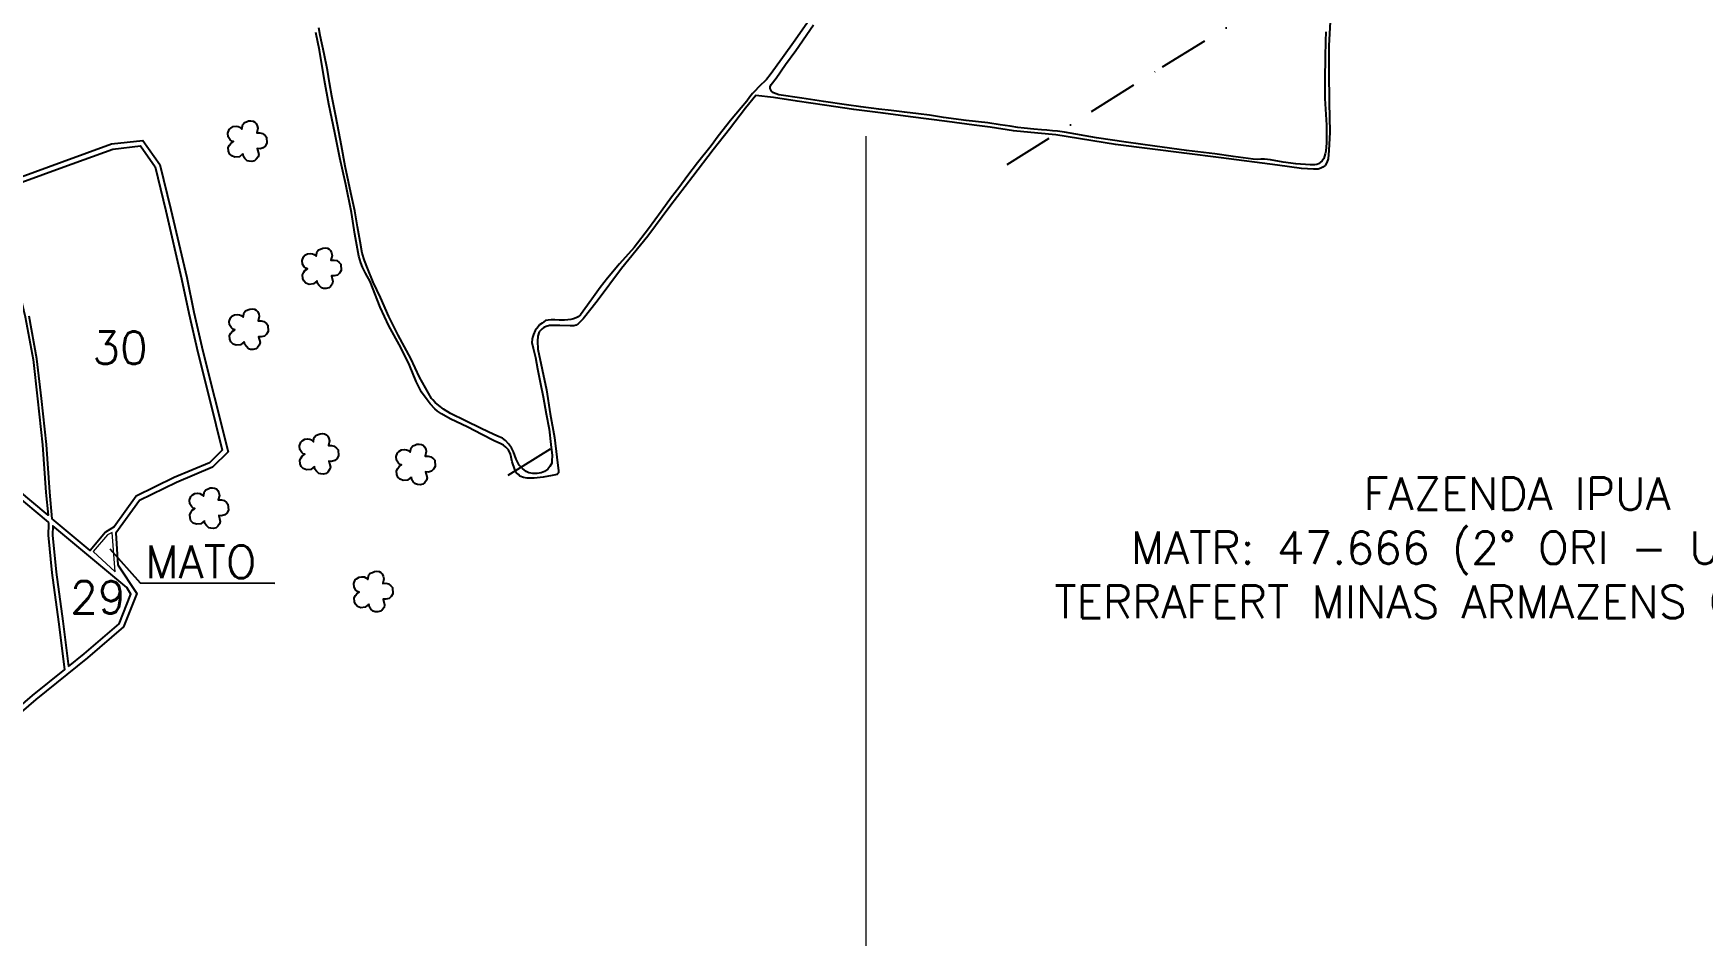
# Model space of a CAD drawing. Extents: x 716959 to 722209, y 7802738 to 7810162.
# Drawn here: x 719565 to 721239, y 7804609 to 7805513 of the extents above; entities that cross this region are included whole.
import ezdxf

# ---------------------------------------------------------------- set-up
doc = ezdxf.new("R2010")
doc.units = 0
doc.linetypes.add('CONTINUO', pattern=[0])
doc.linetypes.add('DASHDOT', pattern=[1, 0.5, -0.25, 0, -0.25])
for name, color, linetype in [('0114000441', 1, 'Continuous'), ('0114000441027', 5, 'Continuous'), ('0114000441028', 5, 'Continuous'), ('0114000441029', 5, 'Continuous'), ('0114000441030', 5, 'Continuous'), ('0114000441044', 5, 'Continuous'), ('0114000441045', 5, 'Continuous'), ('_SIMBOLO ARVORE', 118, 'Continuous'), ('REDE DE LUZ', 6, 'DASHDOT'), ('TEXTO', 7, 'Continuous'), ('TEXTO CONFRONTANTES', 7, 'Continuous'), ('TEXTO_NUN_TAL', 7, 'Continuous')]:
    doc.layers.add(name, color=color, linetype=linetype)
for name, color, linetype, lineweight in [('MALHA', 253, 'Continuous', 13), ('MATO', 3, 'Continuous', 0), ('TEXTO_DIVERSOS', 7, 'Continuous', 5)]:
    doc.layers.add(name, color=color, linetype=linetype, lineweight=lineweight)
doc.styles.add('ROMANS', font='romans', dxfattribs={"height": 0.2})
doc.styles.add('SIMPLEX', font='simplex', dxfattribs={"height": 0.2})

msp = doc.modelspace()

# ---------------------------------------------------------------- linework, layer by layer
at = {"layer": '0114000441'}
for points in [[(720865.7, 7805530.8), (720864.2, 7805501.1), (720864.1, 7805475), (720864.5, 7805443.9), (720865.1, 7805414.2), (720864.2, 7805395.8), (720863.5, 7805387.5), (720862.2, 7805383.7), (720860.4, 7805380.8), (720858.2, 7805379), (720855.9, 7805377.9), (720853.3, 7805377.1), (720848.8, 7805376.9), (720836.6, 7805377.8), (720812.7, 7805381), (720756.1, 7805388.5), (720718.9, 7805393.1), (720650.1, 7805401.8), (720590.3, 7805411.5), (720572.3, 7805413), (720548.1, 7805415.5), (720524.6, 7805419.1), (720508.6, 7805421.3), (720481.6, 7805424.8), (720444.6, 7805429.6), (720417.2, 7805433.1), (720388, 7805436.9), (720358.4, 7805441.3), (720331.2, 7805445.3), (720307.2, 7805449), (720289.7, 7805451), (720279.3, 7805438.3), (720263.3, 7805417.1), (720246.9, 7805396.6), (720226.5, 7805369.8), (720203.5, 7805339.5), (720181.3, 7805309.9), (720155.1, 7805277.6), (720130.5, 7805244.8), (720116.6, 7805227), (720111.7, 7805222), (720109.7, 7805220.6), (720107.3, 7805220.1), (720103.5, 7805220.1), (720093.1, 7805220.3), (720087, 7805220.5), (720082.7, 7805220.4), (720079.4, 7805219.5), (720077.1, 7805218.4), (720075.3, 7805217), (720073.8, 7805215.4), (720072.6, 7805213.9), (720071.2, 7805209.6), (720070.9, 7805204.7), (720071.2, 7805196.5), (720079.7, 7805155.9), (720083.5, 7805131.7), (720087.8, 7805108), (720090.1, 7805088.5), (720091.9, 7805074.7), (720091.8, 7805072.7), (720091.2, 7805071.9), (720090.4, 7805071.1), (720085.6, 7805069.9), (720076.6, 7805068.4), (720067.3, 7805067.3), (720060.5, 7805067.2), (720056.7, 7805068), (720053.2, 7805069.4), (720051.7, 7805070.9), (720049.7, 7805072.6), (720047.9, 7805075.9), (720045.5, 7805083.6), (720043.6, 7805091.4), (720041.6, 7805095.7), (720039, 7805098.3), (720036.7, 7805100.3), (720033.9, 7805101.6), (720027.5, 7805104.8), (720015.1, 7805111.2), (720000.9, 7805118.3), (719983.1, 7805126.8), (719974.5, 7805131.9), (719970.4, 7805134.5), (719967.9, 7805136.8), (719963.1, 7805141.8), (719960.1, 7805145.9), (719954.4, 7805153.6), (719949.3, 7805164.2), (719942.5, 7805180.6), (719933.9, 7805198.2), (719921.7, 7805220), (719913.2, 7805238.6), (719903, 7805264.3), (719898.5, 7805272.9), (719895.5, 7805278.7), (719893.7, 7805283.3), (719891.7, 7805289.9), (719887.7, 7805311.8), (719884.3, 7805333.5), (719878.5, 7805361.7), (719872.7, 7805388.3), (719867.7, 7805413.6), (719861.7, 7805442.1), (719857.4, 7805465.9), (719852.2, 7805496.2), (719848.6, 7805514)], [(719553.2, 7805369.4), (719594.3, 7805384.5), (719643.8, 7805402.3), (719675.2, 7805405.9), (719692.3, 7805381.8), (719703.2, 7805336.5), (719719.1, 7805268.4), (719726.4, 7805233.8), (719735.3, 7805194.6), (719747.1, 7805148.2), (719760.6, 7805093.7), (719744.9, 7805078.2), (719708.8, 7805063.1), (719671.8, 7805045.1), (719648.1, 7805012.1), (719650.2, 7804980.4), (719669.1, 7804951.8), (719655.8, 7804918.3), (719619.6, 7804887.1), (719567.8, 7804845.5), (719533.3, 7804815.9)]]:
    msp.add_lwpolyline(points, dxfattribs=at)
at = {"layer": '0114000441027'}
msp.add_lwpolyline([(719410, 7804716.1), (719465.7, 7804763.9), (719529.9, 7804819.9), (719564.4, 7804849.5), (719596.9, 7804875.6), (719590.8, 7804923.4), (719584.2, 7804972.5), (719580.5, 7805010.2), (719580.9, 7805021.3), (719580.8, 7805022), (719580.7, 7805023.1), (719404.9, 7805170.1), (719407.1, 7805159.1), (719421, 7805094.5), (719430.6, 7805027.9), (719433.6, 7804981.5), (719439.9, 7804930.3), (719442.6, 7804885.9), (719443.1, 7804834), (719438, 7804790.4), (719421.4, 7804746.6)], close=True, dxfattribs=at)
at = {"layer": '0114000441028'}
msp.add_lwpolyline([(719352.5, 7805368), (719358.5, 7805365.9), (719360.3, 7805368.6), (719364.5, 7805397.7), (719367.3, 7805396.8), (719385.8, 7805414.1), (719414.2, 7805414.9), (719459.7, 7805395.3), (719523, 7805365.4), (719526.3, 7805352), (719536, 7805313.6), (719544.8, 7805281.2), (719557.2, 7805228.9), (719565.1, 7805186.4), (719569.5, 7805146.7), (719574.6, 7805100.7), (719578, 7805052.9), (719580.1, 7805030.1), (719403.4, 7805177.9), (719393.7, 7805209.8), (719387.3, 7805244), (719369.6, 7805313.4), (719361.1, 7805349.5)], close=True, dxfattribs=at)
at = {"layer": '0114000441029'}
msp.add_lwpolyline([(719600.5, 7804878.5), (719616.3, 7804891.2), (719651.4, 7804921.4), (719663.2, 7804951.2), (719659, 7804957.6), (719584.8, 7805019.7), (719584.5, 7805010.3), (719588.2, 7804973), (719594.8, 7804923.9)], close=True, dxfattribs=at)
at = {"layer": '0114000441030'}
msp.add_lwpolyline([(719554, 7805364.1), (719596.1, 7805379.5), (719645, 7805397.2), (719672.7, 7805400.3), (719687.5, 7805379.5), (719698.1, 7805335.3), (719713.9, 7805267.3), (719721.3, 7805232.7), (719730.2, 7805193.3), (719742, 7805147), (719754.8, 7805095.4), (719741.9, 7805082.7), (719706.6, 7805067.9), (719668.3, 7805049.3), (719646.3, 7805018.6), (719637.6, 7805013.1), (719622.2, 7804994.9), (719584.4, 7805026.5), (719582, 7805053.2), (719578.6, 7805101), (719573.4, 7805147.1), (719569, 7805186.9), (719561.1, 7805229.7)], dxfattribs=at)
at = {"layer": '0114000441044'}
msp.add_lwpolyline([(720341.6, 7805524), (720329.1, 7805506.4), (720316.5, 7805488.7), (720304.1, 7805471.7), (720300.2, 7805467.1), (720292.7, 7805459.5), (720288.6, 7805455.3), (720286.2, 7805452.9), (720283.6, 7805449.6), (720280.6, 7805445.3), (720275, 7805438.7), (720264.2, 7805425.8), (720252, 7805410), (720244.9, 7805400.4), (720231.1, 7805383.3), (720221.6, 7805370.6), (720212.5, 7805358.3), (720205.2, 7805349), (720194.7, 7805334.7), (720182.2, 7805317.3), (720167.6, 7805298.7), (720153.1, 7805282.3), (720140.8, 7805267.7), (720133.7, 7805258.3), (720128.7, 7805251.5), (720121, 7805240.9), (720113.8, 7805231.2), (720111.5, 7805229.2), (720109.5, 7805228), (720106.9, 7805227.2), (720104.1, 7805226.3), (720101.2, 7805225.9), (720097.9, 7805225.7), (720092.5, 7805225.8), (720088.3, 7805226.2), (720084.4, 7805226.2), (720081.4, 7805225.8), (720078.9, 7805225.3), (720075.3, 7805222.8), (720072.9, 7805220.9), (720071.3, 7805219), (720068.4, 7805215.2), (720066.7, 7805211.3), (720065.7, 7805208.5), (720065.3, 7805206.7), (720065.2, 7805203.4), (720066.3, 7805197.7), (720068.8, 7805188.4), (720070.8, 7805177), (720073.3, 7805163.5), (720076.3, 7805148.9), (720079.5, 7805131.9), (720082.4, 7805116.3), (720084.3, 7805101), (720085.4, 7805090), (720085.3, 7805084.8), (720085.1, 7805082.3), (720083.2, 7805079), (720081, 7805076.2), (720077.8, 7805073.9), (720074.5, 7805072.7), (720070.3, 7805071.9), (720066.1, 7805071.9), (720062.1, 7805072.6), (720059.3, 7805074.1), (720055.8, 7805077.1), (720052.5, 7805080.5), (720049.5, 7805086.4), (720046.7, 7805093.8), (720044.7, 7805097.9), (720041.8, 7805101.8), (720038.8, 7805105.1), (720035.7, 7805107.3), (720032.2, 7805108.9), (720027.1, 7805111), (720014.4, 7805117.2), (719998.5, 7805124.7), (719983.5, 7805132.3), (719976.5, 7805136.5), (719973.3, 7805139.1), (719970.2, 7805141.4), (719968.3, 7805143.2), (719965.8, 7805145.7), (719964.6, 7805147.1), (719961.4, 7805152.4), (719952.6, 7805168.5), (719943.7, 7805187.3), (719931.2, 7805210.8), (719921.8, 7805229.5), (719913.4, 7805248.3), (719906.1, 7805263.9), (719900.2, 7805277.7), (719897.4, 7805285.6), (719895.1, 7805293), (719893, 7805304.4), (719890.3, 7805319.1), (719887.8, 7805335.3), (719883.8, 7805353.4), (719881.2, 7805364.3), (719878.1, 7805379.9), (719874.3, 7805400.4), (719871.6, 7805414.5), (719868.7, 7805430.1), (719864.7, 7805450.1), (719862.4, 7805463.6), (719860.3, 7805476.4), (719856.9, 7805492.8), (719853, 7805511), (719851.6, 7805518.6)], dxfattribs=at)
at = {"layer": '0114000441045'}
msp.add_lwpolyline([(720861, 7805514.8), (720860.8, 7805505.5), (720860.5, 7805489.4), (720860.2, 7805466.9), (720860.2, 7805448), (720861.6, 7805421.2), (720861.8, 7805403.6), (720861.1, 7805395.2), (720860.5, 7805392.3), (720858.9, 7805387.7), (720857.3, 7805385.4), (720855.5, 7805383.6), (720853.8, 7805382.4), (720852.1, 7805381.7), (720850.1, 7805381.3), (720845.5, 7805381.5), (720831.1, 7805382.4), (720818.2, 7805384.1), (720805.6, 7805386.3), (720799.6, 7805387), (720795.9, 7805387), (720792.9, 7805386.8), (720788.3, 7805387.1), (720768, 7805389.8), (720749.8, 7805392.3), (720721.4, 7805395.8), (720689.6, 7805400.2), (720660.8, 7805404.1), (720631.2, 7805408.6), (720599.2, 7805414.3), (720591.9, 7805415), (720586.9, 7805415.6), (720581.3, 7805416.2), (720575.9, 7805416.5), (720568.3, 7805417), (720558.7, 7805418), (720552.3, 7805418.7), (720544.7, 7805420), (720534.7, 7805421.6), (720522.2, 7805423.4), (720500.4, 7805425.9), (720477.7, 7805429), (720463.8, 7805431.1), (720452.6, 7805432.6), (720438.8, 7805434.1), (720425.4, 7805435.8), (720412.9, 7805437.3), (720394.9, 7805439.6), (720380.6, 7805441.7), (720357.6, 7805445), (720335.6, 7805448.2), (720312.7, 7805451.4), (720307.5, 7805453.7), (720305.5, 7805455.4), (720304.6, 7805456.6), (720304.1, 7805457.9), (720304.1, 7805459.5), (720305.1, 7805461.9), (720309.9, 7805468.4), (720319.4, 7805482.1), (720329.6, 7805496), (720347.3, 7805521.8)], dxfattribs=at)
at = {"layer": '_SIMBOLO ARVORE', "linetype": 'CONTINUO'}
for points in [[(719775.4, 7805392.5, 0), (719771.9, 7805389.5, 0), (719767.4, 7805389, 0), (719764.2, 7805390.3, 0), (719762, 7805392.5, 0), (719761, 7805395, 0), (719760.8, 7805398.8, 0), (719762, 7805401.2, 0), (719763.3, 7805402.9, 0), (719765.9, 7805404.7, 0), (719764.2, 7805405.2, 0), (719762.6, 7805406.5, 0), (719760.7, 7805409.5, 0), (719760.4, 7805413.1, 0), (719761.7, 7805416.8, 0), (719763.2, 7805418.1, 0), (719765.8, 7805419.8, 0), (719768.6, 7805420.1, 0), (719770.8, 7805419.8, 0), (719772.5, 7805419, 0), (719774.4, 7805417.3, 0), (719775, 7805420.6, 0), (719775.5, 7805421.9, 0), (719776.9, 7805423.7, 0), (719779, 7805424.4, 0), (719781.1, 7805425.4, 0), (719783.4, 7805425.6, 0), (719785.6, 7805425.3, 0), (719787.4, 7805424.3, 0), (719788.8, 7805422.9, 0), (719789.9, 7805420.6, 0), (719790.4, 7805418, 0), (719789.3, 7805413.4, 0), (719792.5, 7805413.5, 0), (719795.2, 7805412.9, 0), (719797.7, 7805410.9, 0), (719799.1, 7805409.3, 0), (719799.4, 7805403, 0), (719797.9, 7805400.2, 0), (719795.8, 7805398.3, 0), (719792.6, 7805397.5, 0), (719789.8, 7805397.7, 0), (719791.3, 7805391.9, 0), (719790.6, 7805389.4, 0), (719788.9, 7805387, 0), (719787, 7805385.5, 0), (719784.4, 7805384.8, 0), (719781.8, 7805385, 0), (719779.8, 7805385.5, 0), (719777.5, 7805387.8, 0), (719776, 7805389.8, 0), (719775.5, 7805392.8, 0)], [(719849.8, 7805265, 0), (719846.3, 7805262.1, 0), (719841.8, 7805261.5, 0), (719838.6, 7805262.8, 0), (719836.4, 7805265, 0), (719835.4, 7805267.6, 0), (719835.2, 7805271.3, 0), (719836.4, 7805273.7, 0), (719837.7, 7805275.4, 0), (719840.3, 7805277.2, 0), (719838.6, 7805277.7, 0), (719837, 7805279, 0), (719835.1, 7805282, 0), (719834.8, 7805285.6, 0), (719836.1, 7805289.3, 0), (719837.6, 7805290.7, 0), (719840.2, 7805292.3, 0), (719843, 7805292.6, 0), (719845.2, 7805292.3, 0), (719846.9, 7805291.5, 0), (719848.8, 7805289.8, 0), (719849.4, 7805293.1, 0), (719849.9, 7805294.4, 0), (719851.3, 7805296.2, 0), (719853.4, 7805297, 0), (719855.5, 7805297.9, 0), (719857.9, 7805298.1, 0), (719860.1, 7805297.8, 0), (719861.9, 7805296.8, 0), (719863.2, 7805295.4, 0), (719864.4, 7805293.1, 0), (719864.8, 7805290.5, 0), (719863.7, 7805286, 0), (719866.9, 7805286, 0), (719869.6, 7805285.4, 0), (719872.1, 7805283.4, 0), (719873.5, 7805281.8, 0), (719873.8, 7805275.5, 0), (719872.3, 7805272.7, 0), (719870.3, 7805270.8, 0), (719867, 7805270, 0), (719864.2, 7805270.2, 0), (719865.7, 7805264.4, 0), (719865, 7805261.9, 0), (719863.3, 7805259.5, 0), (719861.5, 7805258, 0), (719858.8, 7805257.3, 0), (719856.2, 7805257.5, 0), (719854.2, 7805258.1, 0), (719851.9, 7805260.3, 0), (719850.4, 7805262.3, 0), (719849.9, 7805265.3, 0)], [(719776.7, 7805203.9, 0), (719773.2, 7805201, 0), (719768.7, 7805200.5, 0), (719765.6, 7805201.7, 0), (719763.3, 7805203.9, 0), (719762.4, 7805206.5, 0), (719762.1, 7805210.2, 0), (719763.3, 7805212.6, 0), (719764.6, 7805214.4, 0), (719767.2, 7805216.1, 0), (719765.5, 7805216.6, 0), (719763.9, 7805218, 0), (719762, 7805221, 0), (719761.7, 7805224.5, 0), (719763.1, 7805228.2, 0), (719764.5, 7805229.6, 0), (719767.1, 7805231.2, 0), (719769.9, 7805231.5, 0), (719772.1, 7805231.2, 0), (719773.8, 7805230.4, 0), (719775.7, 7805228.7, 0), (719776.3, 7805232, 0), (719776.8, 7805233.3, 0), (719778.2, 7805235.1, 0), (719780.4, 7805235.9, 0), (719782.4, 7805236.8, 0), (719784.8, 7805237, 0), (719787, 7805236.7, 0), (719788.8, 7805235.7, 0), (719790.1, 7805234.3, 0), (719791.3, 7805232, 0), (719791.7, 7805229.4, 0), (719790.7, 7805224.9, 0), (719793.9, 7805224.9, 0), (719796.5, 7805224.3, 0), (719799, 7805222.3, 0), (719800.4, 7805220.7, 0), (719800.8, 7805214.4, 0), (719799.2, 7805211.6, 0), (719797.2, 7805209.8, 0), (719793.9, 7805208.9, 0), (719791.1, 7805209.1, 0), (719792.6, 7805203.3, 0), (719791.9, 7805200.8, 0), (719790.2, 7805198.4, 0), (719788.4, 7805196.9, 0), (719785.7, 7805196.2, 0), (719783.1, 7805196.4, 0), (719781.1, 7805197, 0), (719778.9, 7805199.2, 0), (719777.3, 7805201.2, 0), (719776.8, 7805204.2, 0)], [(719847.2, 7805079.1, 0), (719843.6, 7805076.1, 0), (719839.2, 7805075.6, 0), (719836, 7805076.9, 0), (719833.7, 7805079.1, 0), (719832.8, 7805081.6, 0), (719832.5, 7805085.4, 0), (719833.8, 7805087.8, 0), (719835, 7805089.5, 0), (719837.6, 7805091.3, 0), (719836, 7805091.8, 0), (719834.4, 7805093.1, 0), (719832.5, 7805096.1, 0), (719832.1, 7805099.7, 0), (719833.5, 7805103.4, 0), (719834.9, 7805104.7, 0), (719837.6, 7805106.3, 0), (719840.3, 7805106.7, 0), (719842.5, 7805106.4, 0), (719844.3, 7805105.6, 0), (719846.2, 7805103.9, 0), (719846.7, 7805107.1, 0), (719847.2, 7805108.4, 0), (719848.7, 7805110.2, 0), (719850.8, 7805111, 0), (719852.9, 7805111.9, 0), (719855.2, 7805112.2, 0), (719857.4, 7805111.8, 0), (719859.2, 7805110.9, 0), (719860.5, 7805109.5, 0), (719861.7, 7805107.2, 0), (719862.2, 7805104.6, 0), (719861.1, 7805100, 0), (719864.3, 7805100.1, 0), (719866.9, 7805099.4, 0), (719869.4, 7805097.5, 0), (719870.8, 7805095.9, 0), (719871.2, 7805089.6, 0), (719869.6, 7805086.8, 0), (719867.6, 7805084.9, 0), (719864.4, 7805084.1, 0), (719861.6, 7805084.3, 0), (719863.1, 7805078.4, 0), (719862.4, 7805075.9, 0), (719860.7, 7805073.5, 0), (719858.8, 7805072.1, 0), (719856.1, 7805071.4, 0), (719853.5, 7805071.6, 0), (719851.5, 7805072.1, 0), (719849.3, 7805074.3, 0), (719847.7, 7805076.4, 0), (719847.3, 7805079.4, 0)], [(719944.2, 7805068.5, 0), (719940.6, 7805065.5, 0), (719936.2, 7805065, 0), (719933, 7805066.2, 0), (719930.7, 7805068.5, 0), (719929.8, 7805071, 0), (719929.5, 7805074.8, 0), (719930.8, 7805077.1, 0), (719932, 7805078.9, 0), (719934.6, 7805080.6, 0), (719933, 7805081.2, 0), (719931.4, 7805082.5, 0), (719929.5, 7805085.5, 0), (719929.1, 7805089.1, 0), (719930.5, 7805092.8, 0), (719931.9, 7805094.1, 0), (719934.6, 7805095.7, 0), (719937.3, 7805096.1, 0), (719939.5, 7805095.8, 0), (719941.3, 7805095, 0), (719943.2, 7805093.3, 0), (719943.8, 7805096.5, 0), (719944.2, 7805097.8, 0), (719945.7, 7805099.6, 0), (719947.8, 7805100.4, 0), (719949.9, 7805101.3, 0), (719952.2, 7805101.5, 0), (719954.4, 7805101.2, 0), (719956.2, 7805100.3, 0), (719957.5, 7805098.8, 0), (719958.7, 7805096.5, 0), (719959.2, 7805094, 0), (719958.1, 7805089.4, 0), (719961.3, 7805089.5, 0), (719963.9, 7805088.8, 0), (719966.4, 7805086.8, 0), (719967.8, 7805085.3, 0), (719968.2, 7805079, 0), (719966.6, 7805076.2, 0), (719964.6, 7805074.3, 0), (719961.4, 7805073.4, 0), (719958.6, 7805073.7, 0), (719960.1, 7805067.8, 0), (719959.4, 7805065.3, 0), (719957.7, 7805062.9, 0), (719955.8, 7805061.4, 0), (719953.2, 7805060.8, 0), (719950.5, 7805060.9, 0), (719948.5, 7805061.5, 0), (719946.3, 7805063.7, 0), (719944.7, 7805065.7, 0), (719944.3, 7805068.8, 0)], [(719736.9, 7805024.6, 0), (719733.3, 7805021.7, 0), (719728.9, 7805021.2, 0), (719725.7, 7805022.4, 0), (719723.4, 7805024.6, 0), (719722.5, 7805027.2, 0), (719722.2, 7805030.9, 0), (719723.5, 7805033.3, 0), (719724.7, 7805035.1, 0), (719727.3, 7805036.8, 0), (719725.7, 7805037.3, 0), (719724.1, 7805038.7, 0), (719722.2, 7805041.7, 0), (719721.8, 7805045.2, 0), (719723.2, 7805048.9, 0), (719724.6, 7805050.3, 0), (719727.3, 7805051.9, 0), (719730, 7805052.3, 0), (719732.2, 7805051.9, 0), (719734, 7805051.1, 0), (719735.9, 7805049.4, 0), (719736.5, 7805052.7, 0), (719736.9, 7805054, 0), (719738.4, 7805055.8, 0), (719740.5, 7805056.6, 0), (719742.6, 7805057.5, 0), (719744.9, 7805057.7, 0), (719747.1, 7805057.4, 0), (719748.9, 7805056.5, 0), (719750.2, 7805055, 0), (719751.4, 7805052.7, 0), (719751.9, 7805050.1, 0), (719750.8, 7805045.6, 0), (719754, 7805045.6, 0), (719756.6, 7805045, 0), (719759.1, 7805043, 0), (719760.5, 7805041.4, 0), (719760.9, 7805035.2, 0), (719759.4, 7805032.3, 0), (719757.3, 7805030.5, 0), (719754.1, 7805029.6, 0), (719751.3, 7805029.9, 0), (719752.8, 7805024, 0), (719752.1, 7805021.5, 0), (719750.4, 7805019.1, 0), (719748.5, 7805017.6, 0), (719745.9, 7805017, 0), (719743.2, 7805017.1, 0), (719741.3, 7805017.7, 0), (719739, 7805019.9, 0), (719737.4, 7805021.9, 0), (719737, 7805024.9, 0)], [(719901.6, 7804941, 0), (719898.1, 7804938, 0), (719893.6, 7804937.5, 0), (719890.5, 7804938.7, 0), (719888.2, 7804941, 0), (719887.3, 7804943.5, 0), (719887, 7804947.3, 0), (719888.2, 7804949.6, 0), (719889.5, 7804951.4, 0), (719892.1, 7804953.1, 0), (719890.5, 7804953.7, 0), (719888.8, 7804955, 0), (719886.9, 7804958, 0), (719886.6, 7804961.6, 0), (719888, 7804965.3, 0), (719889.4, 7804966.6, 0), (719892, 7804968.2, 0), (719894.8, 7804968.6, 0), (719897, 7804968.3, 0), (719898.7, 7804967.5, 0), (719900.7, 7804965.8, 0), (719901.2, 7804969, 0), (719901.7, 7804970.3, 0), (719903.1, 7804972.1, 0), (719905.3, 7804972.9, 0), (719907.3, 7804973.8, 0), (719909.7, 7804974, 0), (719911.9, 7804973.7, 0), (719913.7, 7804972.8, 0), (719915, 7804971.3, 0), (719916.2, 7804969, 0), (719916.6, 7804966.5, 0), (719915.6, 7804961.9, 0), (719918.8, 7804962, 0), (719921.4, 7804961.3, 0), (719923.9, 7804959.4, 0), (719925.3, 7804957.8, 0), (719925.7, 7804951.5, 0), (719924.1, 7804948.7, 0), (719922.1, 7804946.8, 0), (719918.9, 7804945.9, 0), (719916, 7804946.2, 0), (719917.5, 7804940.3, 0), (719916.9, 7804937.8, 0), (719915.2, 7804935.4, 0), (719913.3, 7804933.9, 0), (719910.6, 7804933.3, 0), (719908, 7804933.5, 0), (719906, 7804934, 0), (719903.8, 7804936.2, 0), (719902.2, 7804938.2, 0), (719901.8, 7804941.3, 0)]]:
    msp.add_polyline3d(points, dxfattribs=at)
at = {"layer": 'MALHA', "elevation": 1127.4}
msp.add_lwpolyline([(720400, 7805410.3), (720400, 7803500.6)], dxfattribs=at)
at = {"layer": 'MATO', "color": 3, "linetype": 'Continuous'}
msp.add_lwpolyline([(719639.7, 7805010.6), (719625.5, 7804993.8), (719647.4, 7804973.4), (719644.4, 7805013)], close=True, dxfattribs=at)
at = {"layer": 'REDE DE LUZ', "ltscale": 100}
for points in [[(720541.5, 7805381.6), (720697.3, 7805479.5), (720913.3, 7805612.1)], [(720041.5, 7805070.4), (720094.3, 7805103.4)]]:
    msp.add_lwpolyline(points, dxfattribs=at)
at = {"layer": 'TEXTO'}
msp.add_lwpolyline([(719642.2, 7804996.6), (719672.6, 7804962.3), (719807.5, 7804962)], dxfattribs=at)

# ---------------------------------------------------------------- texts
at = {"layer": 'TEXTO CONFRONTANTES', "insert": (721052.8, 7804997.6, -1691.1), "char_height": 32.5, "width": 1274.434, "attachment_point": 5, "style": 'ROMANS'}
msp.add_mtext('FAZENDA IPUA^JMATR: 47.666 (2° ORI - UBERABA)^JTERRAFERT MINAS ARMAZENS GERAIS LTDA', dxfattribs=at)
at = {"layer": 'TEXTO_DIVERSOS', "color": 7, "style": 'ROMANS'}
msp.add_text('MATO', height=32.5, dxfattribs=at).set_placement((719677.6, 7804967.2, -1127.4))
at = {"layer": 'TEXTO_NUN_TAL', "color": 7, "style": 'SIMPLEX'}
for s, p in [('30', (719624.3, 7805181.8)), ('29', (719602.2, 7804931.7))]:
    msp.add_text(s, height=32.5, dxfattribs=at).set_placement(p)

doc.saveas('drawing.dxf')
